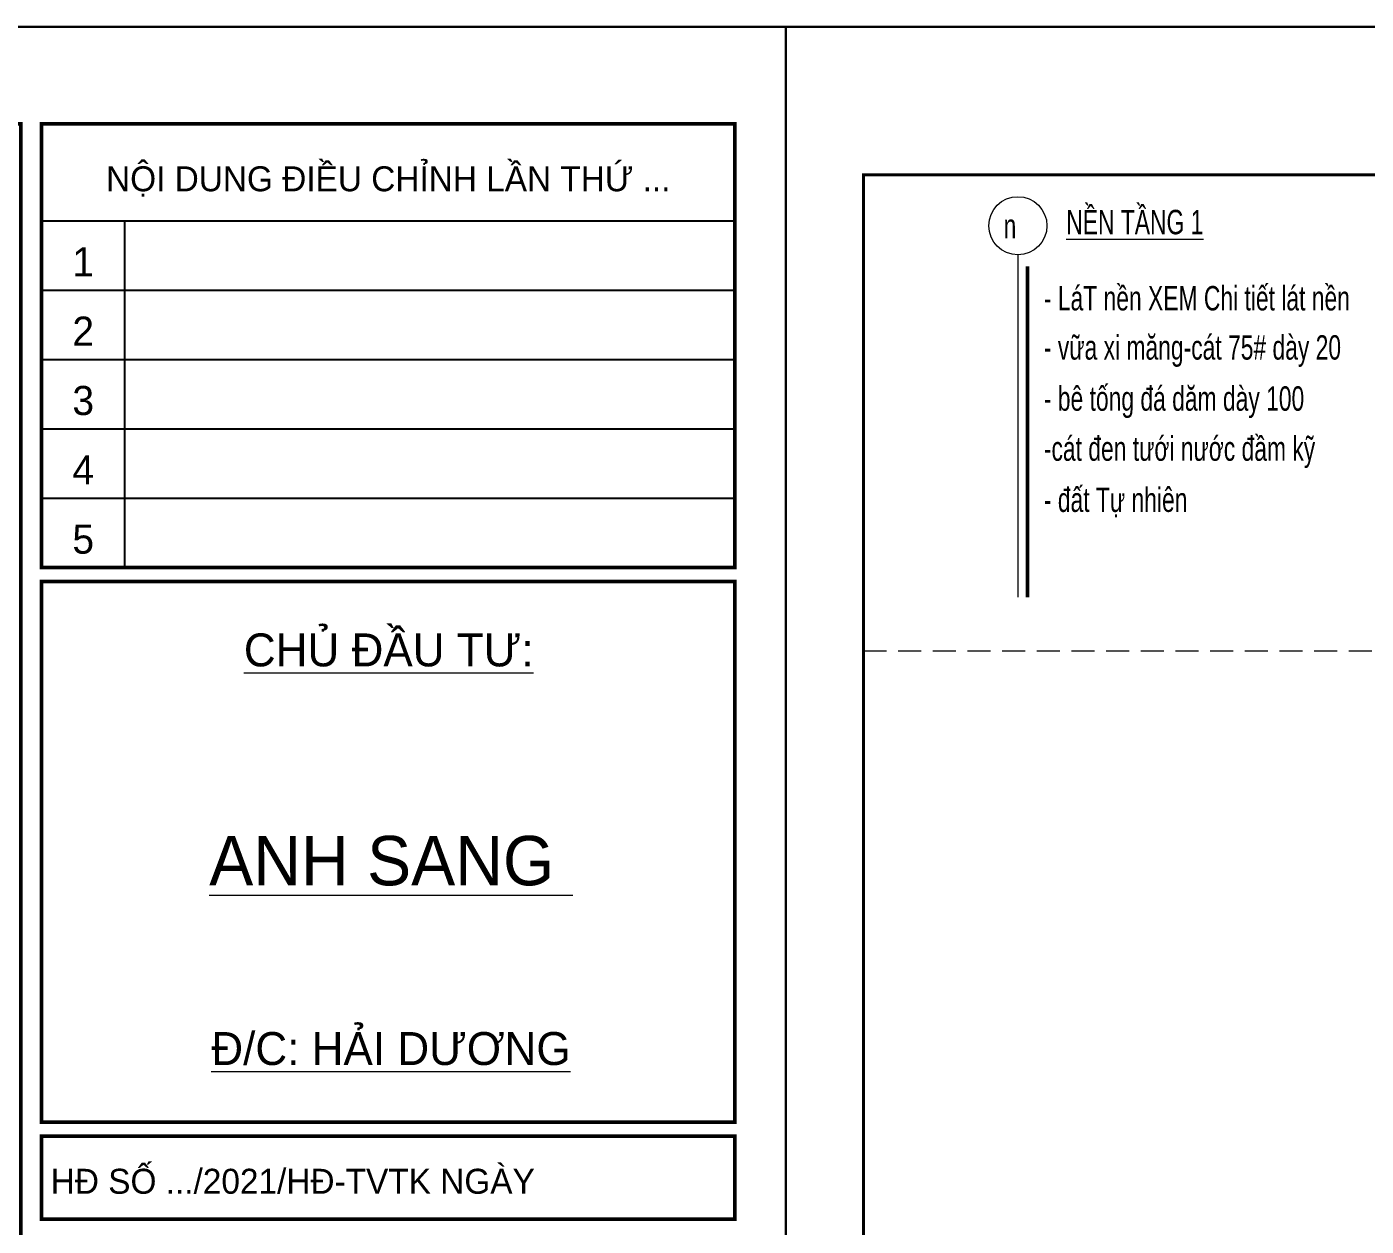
# Model space of a CAD drawing. Header units: millimetres. Extents: x 1336014 to 2939047, y -333549 to -60566.
# Drawn here: x 1490633 to 1497877, y -146129 to -139641 of the extents above; entities that cross this region are included whole.
import ezdxf
from ezdxf.enums import TextEntityAlignment as Align

# ---------------------------------------------------------------- set-up
doc = ezdxf.new("R2010")
doc.units = ezdxf.units.MM
doc.header["$MEASUREMENT"] = 0
doc.linetypes.add('$1$HIDDEN', pattern=[0.375, 0.25, -0.125])
for name, color, linetype, lineweight in [('05.Text', 253, 'Continuous', 18), ('10.Text', 254, 'Continuous', 18), ('11.Khung bo', 32, 'Continuous', 50), ('12.Khung', 36, 'Continuous', 25)]:
    doc.layers.add(name, color=color, linetype=linetype, lineweight=lineweight)
doc.layers.add('Tpl_Bound', color=1, linetype='Continuous', plot=False)
doc.styles.add('AVANT', font='')
doc.styles.add('TT5_Text Dim', font='hoatbif.shx', dxfattribs={"width": 0.6})
doc.styles.add('VnAvantH', font='')
doc.styles.get('AVANT').set_extended_font_data('.VnAvant')
doc.styles.get('VnAvantH').set_extended_font_data('.VnAvantH')

# ---------------------------------------------------------------- blocks, each defined once
blk = doc.blocks.new('100')
at = {"layer": '11.Khung bo', "const_width": 26.7}
for points in [[(1860913, -945239.8), (1860913, -916940.1), (1896062.6, -916940.1), (1896062.6, -945239.8)], [(1860913, -945239.8), (1860913, -916940.1), (1896062.6, -916940.1), (1896062.6, -945239.8)], [(1860913, -945239.8), (1860913, -916940.1), (1896062.6, -916940.1), (1896062.6, -945239.8)], [(1896212.6, -920140), (1896212.6, -916940.1), (1901212.6, -916940.1), (1901212.6, -920140)], [(1896212.6, -920140), (1896212.6, -916940.1), (1901212.6, -916940.1), (1901212.6, -920140)], [(1896212.6, -920140), (1896212.6, -916940.1), (1901212.6, -916940.1), (1901212.6, -920140)], [(1896212.6, -924140), (1901212.6, -924140), (1901212.6, -920240), (1896212.6, -920240)], [(1896212.6, -924140), (1901212.6, -924140), (1901212.6, -920240), (1896212.6, -920240)], [(1896212.6, -924140), (1901212.6, -924140), (1901212.6, -920240), (1896212.6, -920240)], [(1896212.6, -924840), (1901212.6, -924840), (1901212.6, -924240), (1896212.6, -924240)], [(1896212.6, -924840), (1901212.6, -924840), (1901212.6, -924240), (1896212.6, -924240)], [(1896212.6, -924840), (1901212.6, -924840), (1901212.6, -924240), (1896212.6, -924240)]]:
    blk.add_lwpolyline(points, close=True, dxfattribs=at)
at = {"layer": '12.Khung'}
for p, q in [((1896212.6, -917640.1), (1901212.6, -917640.1)), ((1896212.6, -917640.1), (1901212.6, -917640.1)), ((1896212.6, -917640.1), (1901212.6, -917640.1)), ((1896812.6, -920140), (1896812.6, -917640.1)), ((1896812.6, -920140), (1896812.6, -917640.1)), ((1896812.6, -920140), (1896812.6, -917640.1)), ((1896212.6, -918140.1), (1901212.6, -918140.1)), ((1896212.6, -918140.1), (1901212.6, -918140.1)), ((1896212.6, -918140.1), (1901212.6, -918140.1)), ((1896212.6, -918640.1), (1901212.6, -918640.1)), ((1896212.6, -918640.1), (1901212.6, -918640.1)), ((1896212.6, -918640.1), (1901212.6, -918640.1)), ((1896212.6, -919140.1), (1901212.6, -919140.1)), ((1896212.6, -919140.1), (1901212.6, -919140.1)), ((1896212.6, -919140.1), (1901212.6, -919140.1)), ((1896212.6, -919640.1), (1901212.6, -919640.1)), ((1896212.6, -919640.1), (1901212.6, -919640.1)), ((1896212.6, -919640.1), (1901212.6, -919640.1))]:
    blk.add_line(p, q, dxfattribs=at)
blk.add_lwpolyline([(1901579.2, -945939.8), (1901579.2, -916240.1), (1859579.6, -916240.1), (1859579.6, -945939.8)], close=True, dxfattribs=at)
blk.add_lwpolyline([(1901579.2, -945939.8), (1901579.2, -916240.1), (1859579.6, -916240.1), (1859579.6, -945939.8)], close=True, dxfattribs=at)
blk.add_lwpolyline([(1901579.2, -945939.8), (1901579.2, -916240.1), (1859579.6, -916240.1), (1859579.6, -945939.8)], close=True, dxfattribs=at)
at = {"layer": '05.Text', "style": 'VnAvantH'}
for s, p in [('Néi dung ®iÒu chØnh lÇn thø ...', (1898712.6, -917329.1)), ('H§ sè .../2021/H§-TVTK ngµy ', (1898057.4, -924540))]:
    blk.add_text(s, height=179.998, dxfattribs=at).set_placement(p, align=Align.MIDDLE)
at = {"layer": '05.Text'}
for s, height, style, p in [('1', 210, 'AVANT', (1896512.6, -918040.1)), ('2', 210, 'AVANT', (1896512.6, -918540.1)), ('3', 210, 'AVANT', (1896512.6, -919040.1)), ('4', 210, 'AVANT', (1896512.6, -919540.1)), ('5', 210, 'AVANT', (1896512.6, -920040)), ('%%uChñ ®Çu t\xad:', 237.598, 'VnAvantH', (1898715.8, -920852.7)), ('%%Uanh sang ', 356.397, 'VnAvantH', (1898732, -922431.7)), ('%%U®/c: h¶i d\xad¬ng', 237.598, 'VnAvantH', (1898732, -923727.6))]:
    blk.add_text(s, height=height, dxfattribs=dict(at, style=style)).set_placement(p, align=Align.CENTER)

msp = doc.modelspace()

# ---------------------------------------------------------------- linework, layer by layer
at = {"layer": '05.Text', "color": 6, "linetype": '$1$HIDDEN', "ltscale": 500}
msp.add_line((1495158, -143016.5), (1512137.8, -143016.5), dxfattribs=at)
at = {"layer": '10.Text'}
msp.add_line((1495993.3, -140875), (1495993.3, -142726.9), dxfattribs=at)
at = {"layer": '10.Text', "const_width": 20}
msp.add_lwpolyline([(1496045, -140937.1), (1496045, -142726.9)], dxfattribs=at)
at = {"layer": '10.Text'}
msp.add_circle((1495993.3, -140717.7), 157.3, dxfattribs=at)
at = {"layer": 'Tpl_Bound', "color": 1}
for points in [[(1463238.3, -161916.3), (1463238.3, -139641.5), (1494738, -139641.5), (1494738, -161916.3)], [(1494738, -164841.3), (1494738, -139641.5), (1512557.8, -139641.5), (1512557.8, -164841.3)]]:
    msp.add_lwpolyline(points, close=True, dxfattribs=at)

# ---------------------------------------------------------------- block references
at = {"layer": '05.Text', "xscale": 0.75, "yscale": 0.75, "zscale": 0.75}
msp.add_blockref('100', (68553.5, 547538.6), dxfattribs=at)
at = {"layer": '05.Text', "xscale": 0.6, "yscale": 0.6, "zscale": 0.6, "rotation": 270}
msp.add_blockref('100', (2062301.9, 976106.3), dxfattribs=at)

# ---------------------------------------------------------------- texts
at = {"layer": '10.Text', "style": 'TT5_Text Dim', "width": 0.7}
for s, p in [('%%UNÒN TÇNG 1', (1496255, -140763.6)), ('n', (1495916.2, -140785.8)), ('- L¸T nÒn XEM Chi tiÕt l¸t nÒn', (1496134, -141175.6)), ('- v÷a xi m¨ng-c¸t 75# dµy 20', (1496134, -141441.7)), ('- bª tèng ®¸ d¨m dµy 100', (1496134, -141718.2)), ('-c¸t ®en t\xadíi n\xadíc ®Çm kü', (1496134, -141988.9)), ('- ®Êt Tù nhiªn', (1496134, -142265.5))]:
    msp.add_text(s, height=132, dxfattribs=at).set_placement(p)

doc.saveas('drawing.dxf')
